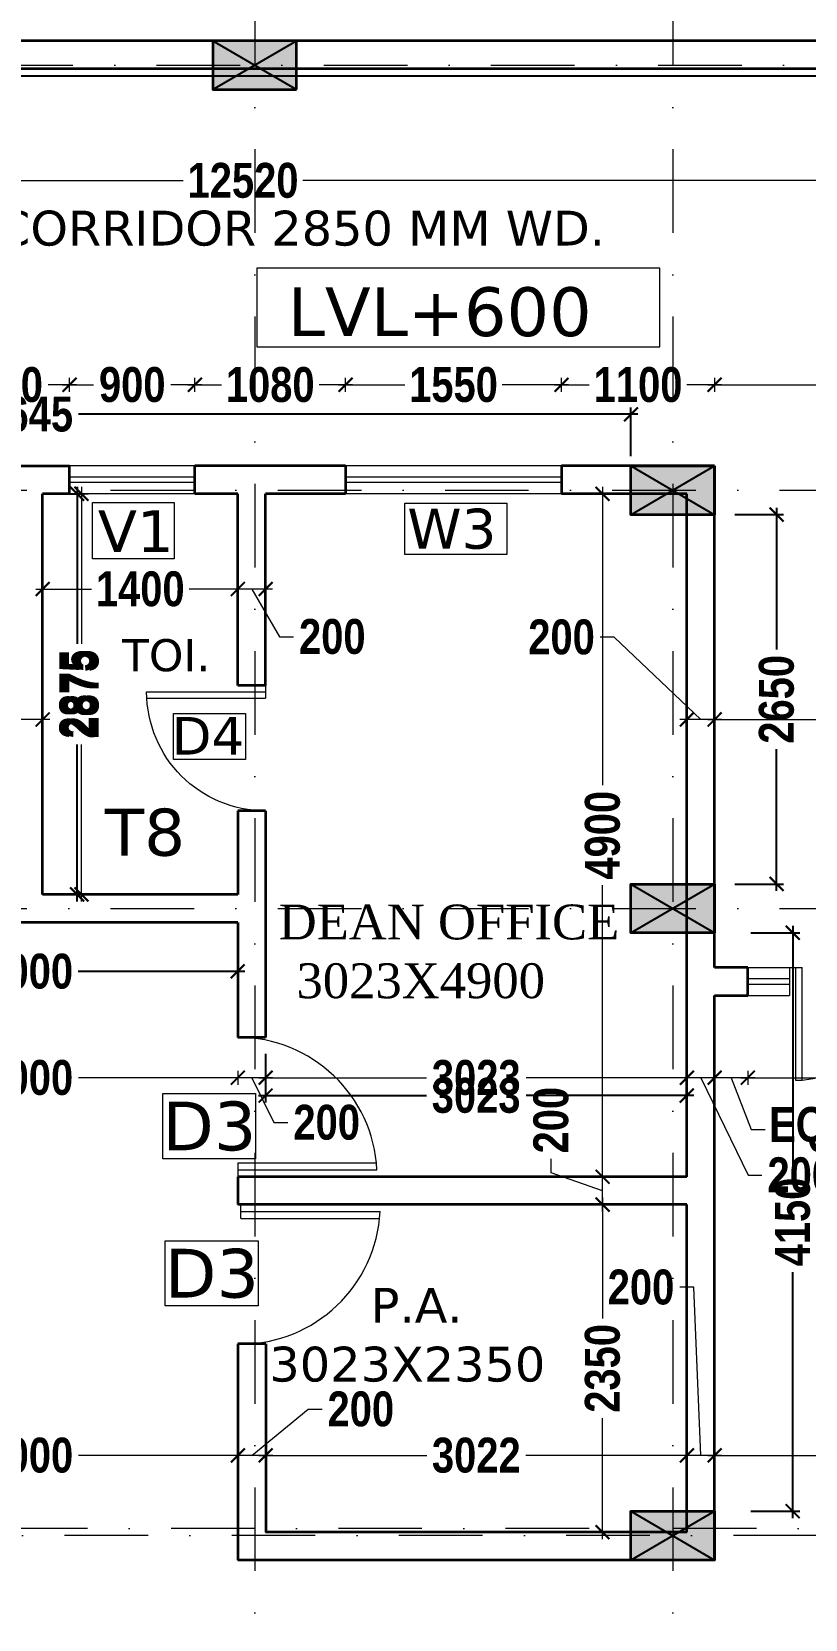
# Model space of a CAD drawing. Header units: millimetres. Extents: x -3092162 to 4513894, y -12317808 to 1849994.
# Drawn here: x -401935 to -396384, y -5877181 to -5865791 of the extents above; entities that cross this region are included whole.
import ezdxf

# ---------------------------------------------------------------- set-up
doc = ezdxf.new("R2010")
doc.units = ezdxf.units.MM
doc.header["$LTSCALE"] = 2
doc.header["$MEASUREMENT"] = 0
doc.header["$PDMODE"] = 34
doc.header["$PDSIZE"] = 500
doc.linetypes.add('DASHDOT', pattern=[1, 0.5, -0.25, 0, -0.25])
for name, color, linetype, lineweight in [('ARROW', 7, 'Continuous', 25), ('coloumn', 10, 'Continuous', 35), ('D DIM', 250, 'Continuous', 9), ('D3', 10, 'Continuous', 5), ('D4', 10, 'Continuous', 5), ('DOOR', 27, 'Continuous', 5), ('expen. jt.', 130, 'Continuous', 35), ('glass', 5, 'Continuous', 15), ('GRID', 251, 'DASHDOT', 5), ('SILL', 74, 'Continuous', 9), ('TEXT', 7, 'Continuous', 13), ('VENTI', 162, 'Continuous', 5), ('w3', 162, 'Continuous', 5), ('WAll', 250, 'Continuous', 35)]:
    doc.layers.add(name, color=color, linetype=linetype, lineweight=lineweight)
doc.styles.add('INNER DIM', font='ARIALNB.TTF', dxfattribs={"height": 250})
doc.styles.get("Standard").update_dxf_attribs({"font": 'times.ttf', "height": 500})
doc.styles.add('style2', font='verdana.ttf')
doc.dimstyles.new('external final', dxfattribs={"dimscale": 0, "dimtxt": 250, "dimasz": 100, "dimexe": 50, "dimexo": 50, "dimgap": 50, "dimtad": 0, "dimdec": 0, "dimzin": 0, "dimdsep": 46, "dimtxsty": 'INNER DIM', "dimblk": 'ARCHTICK', "dimcen": 100, "dimdle": 50, "dimclrd": 256, "dimclre": 256, "dimclrt": 256, "dimadec": 0, "dimazin": 0, "dimtfac": 1, "dimtdec": 0, "dimtix": 1, "dimtmove": 1, "dimatfit": 3, "dimfxl": 50, "dimfxlon": 1, "dimtolj": 1, "dimtzin": 0, "dimlwd": -1, "dimlwe": -1, "dimarcsym": 1})

# ---------------------------------------------------------------- blocks, each defined once
blk = doc.blocks.new('_ArchTick')
at = {"color": 0, "linetype": 'ByBlock', "const_width": 0.15}
blk.add_lwpolyline([(-0.5, -0.5), (0.5, 0.5)], dxfattribs=at)
blk = doc.blocks.new('*D371')
at = {"ltscale": 100, "transparency": 16777216}
for p, q in [((-406330, -5868536), (-402316, -5868536)), ((-406280, -5868836), (-406280, -5868486)), ((-397585, -5868536), (-401599, -5868536)), ((-397635, -5868836), (-397635, -5868486))]:
    blk.add_line(p, q, dxfattribs=at)
at = {"layer": 'Defpoints', "color": 0, "lineweight": 50, "ltscale": 100, "transparency": 16777216}
for p in [(-397635, -5868536), (-406280, -5868906), (-397635, -5868906)]:
    blk.add_point(p, dxfattribs=at)
at = {"ltscale": 100, "transparency": 16777216, "xscale": 100, "yscale": 100, "zscale": 100, "rotation": 180}
blk.add_blockref('_ArchTick', (-406280, -5868536), dxfattribs=at)
at = {"ltscale": 100, "transparency": 16777216, "xscale": 100, "yscale": 100, "zscale": 100}
blk.add_blockref('_ArchTick', (-397635, -5868536), dxfattribs=at)
at = {"lineweight": 50, "ltscale": 100, "transparency": 16777216, "insert": (-401957, -5868536), "char_height": 250, "attachment_point": 5, "style": 'INNER DIM'}
blk.add_mtext('\\A1;8645', dxfattribs=at)
blk = doc.blocks.new('*D373')
at = {"ltscale": 100, "transparency": 16777216}
for p, q in [((-403457, -5872233), (-403457, -5872583)), ((-400457, -5872233), (-400457, -5872583)), ((-403507, -5872533), (-402313, -5872533)), ((-400407, -5872533), (-401601, -5872533))]:
    blk.add_line(p, q, dxfattribs=at)
at = {"layer": 'Defpoints', "color": 0, "lineweight": 50, "ltscale": 100, "transparency": 16777216}
for p in [(-403457, -5872181), (-400457, -5872181), (-400457, -5872533)]:
    blk.add_point(p, dxfattribs=at)
at = {"ltscale": 100, "transparency": 16777216, "xscale": 100, "yscale": 100, "zscale": 100, "rotation": 180}
blk.add_blockref('_ArchTick', (-403457, -5872533), dxfattribs=at)
at = {"ltscale": 100, "transparency": 16777216, "xscale": 100, "yscale": 100, "zscale": 100}
blk.add_blockref('_ArchTick', (-400457, -5872533), dxfattribs=at)
at = {"lineweight": 50, "ltscale": 100, "transparency": 16777216, "insert": (-401957, -5872533), "char_height": 250, "attachment_point": 5, "style": 'INNER DIM'}
blk.add_mtext('\\A1;3000', dxfattribs=at)
blk = doc.blocks.new('*D374')
at = {"ltscale": 100, "transparency": 16777216}
for p, q in [((-401711, -5869106), (-401560, -5869106)), ((-401610, -5869056), (-401610, -5870183)), ((-401610, -5872031), (-401610, -5870904)), ((-401711, -5871981), (-401560, -5871981))]:
    blk.add_line(p, q, dxfattribs=at)
at = {"layer": 'Defpoints', "color": 0, "lineweight": 50, "ltscale": 100, "transparency": 16777216}
for p in [(-401761, -5869106), (-401761, -5871981), (-401610, -5871981)]:
    blk.add_point(p, dxfattribs=at)
at = {"ltscale": 100, "transparency": 16777216, "xscale": 100, "yscale": 100, "zscale": 100}
for p, rotation in [((-401610, -5869106), 90), ((-401610, -5871981), 270)]:
    blk.add_blockref('_ArchTick', p, dxfattribs=dict(at, rotation=rotation))
at = {"lineweight": 50, "ltscale": 100, "transparency": 16777216, "insert": (-401610, -5870544), "char_height": 250, "attachment_point": 5, "rotation": 90, "style": 'INNER DIM'}
blk.add_mtext('\\A1;2875', dxfattribs=at)
blk = doc.blocks.new('*D375')
at = {"ltscale": 100, "transparency": 16777216}
for p, q in [((-400257, -5873124), (-400257, -5873474)), ((-400307, -5873424), (-399103, -5873424)), ((-397184, -5873424), (-398388, -5873424)), ((-397234, -5873724), (-397234, -5873374))]:
    blk.add_line(p, q, dxfattribs=at)
at = {"layer": 'Defpoints', "color": 0, "lineweight": 50, "ltscale": 100, "transparency": 16777216}
for p in [(-400257, -5873006), (-400257, -5873424), (-397234, -5874006)]:
    blk.add_point(p, dxfattribs=at)
at = {"ltscale": 100, "transparency": 16777216, "xscale": 100, "yscale": 100, "zscale": 100, "rotation": 180}
blk.add_blockref('_ArchTick', (-400257, -5873424), dxfattribs=at)
at = {"ltscale": 100, "transparency": 16777216, "xscale": 100, "yscale": 100, "zscale": 100}
blk.add_blockref('_ArchTick', (-397234, -5873424), dxfattribs=at)
at = {"lineweight": 50, "ltscale": 100, "transparency": 16777216, "insert": (-398746, -5873424), "char_height": 250, "attachment_point": 5, "style": 'INNER DIM'}
blk.add_mtext('\\A1;3023', dxfattribs=at)
blk = doc.blocks.new('*D377')
at = {"ltscale": 100, "transparency": 16777216}
for p, q in [((-396890, -5869256), (-396540, -5869256)), ((-396590, -5869206), (-396590, -5870223)), ((-396590, -5871956), (-396590, -5870939)), ((-396890, -5871906), (-396540, -5871906))]:
    blk.add_line(p, q, dxfattribs=at)
at = {"layer": 'Defpoints', "color": 0, "lineweight": 50, "ltscale": 100, "transparency": 16777216}
for p in [(-397035, -5869256), (-397035, -5871906), (-396590, -5871906)]:
    blk.add_point(p, dxfattribs=at)
at = {"ltscale": 100, "transparency": 16777216, "xscale": 100, "yscale": 100, "zscale": 100}
for p, rotation in [((-396590, -5869256), 90), ((-396590, -5871906), 270)]:
    blk.add_blockref('_ArchTick', p, dxfattribs=dict(at, rotation=rotation))
at = {"lineweight": 50, "ltscale": 100, "transparency": 16777216, "insert": (-396590, -5870581), "char_height": 250, "attachment_point": 5, "rotation": 90, "style": 'INNER DIM'}
blk.add_mtext('\\A1;2650', dxfattribs=at)
blk = doc.blocks.new('*D378')
at = {"ltscale": 100, "transparency": 16777216}
for p, q in [((-396474, -5872206), (-396474, -5873972)), ((-396774, -5872256), (-396424, -5872256)), ((-396474, -5876456), (-396474, -5874690)), ((-396774, -5876406), (-396424, -5876406))]:
    blk.add_line(p, q, dxfattribs=at)
at = {"layer": 'Defpoints', "color": 0, "lineweight": 50, "ltscale": 100, "transparency": 16777216}
for p in [(-397035, -5872256), (-397035, -5876406), (-396474, -5876406)]:
    blk.add_point(p, dxfattribs=at)
at = {"ltscale": 100, "transparency": 16777216, "xscale": 100, "yscale": 100, "zscale": 100}
for p, rotation in [((-396474, -5872256), 90), ((-396474, -5876406), 270)]:
    blk.add_blockref('_ArchTick', p, dxfattribs=dict(at, rotation=rotation))
at = {"lineweight": 50, "ltscale": 100, "transparency": 16777216, "insert": (-396474, -5874331), "char_height": 250, "attachment_point": 5, "rotation": 90, "style": 'INNER DIM'}
blk.add_mtext('\\A1;4150', dxfattribs=at)
blk = doc.blocks.new('*D381')
at = {"layer": 'ARROW', "ltscale": 100, "transparency": 16777216}
for p, q in [((-438215, -5865906), (-438215, -5866159)), ((-394635, -5865906), (-394635, -5866159)), ((-438265, -5866109), (-416863, -5866109)), ((-394585, -5866109), (-415986, -5866109))]:
    blk.add_line(p, q, dxfattribs=at)
at = {"layer": 'Defpoints', "color": 0, "lineweight": 50, "ltscale": 100, "transparency": 16777216}
for p in [(-438215, -5865856), (-394635, -5865856), (-394635, -5866109)]:
    blk.add_point(p, dxfattribs=at)
at = {"layer": 'ARROW', "ltscale": 100, "transparency": 16777216, "xscale": 100, "yscale": 100, "zscale": 100, "rotation": 180}
blk.add_blockref('_ArchTick', (-438215, -5866109), dxfattribs=at)
at = {"layer": 'ARROW', "ltscale": 100, "transparency": 16777216, "xscale": 100, "yscale": 100, "zscale": 100}
blk.add_blockref('_ArchTick', (-394635, -5866109), dxfattribs=at)
at = {"layer": 'ARROW', "lineweight": 50, "ltscale": 100, "transparency": 16777216, "insert": (-416425, -5866109), "char_height": 250, "attachment_point": 5, "style": 'INNER DIM'}
blk.add_mtext('\\A1;43580', dxfattribs=at)

msp = doc.modelspace()

# ---------------------------------------------------------------- hatches: boundary and pattern name
at = {"layer": 'coloumn', "ltscale": 100}
for points in [[(-400034.7, -5866206.2), (-400034.7, -5865856.2), (-400634.7, -5865856.2), (-400634.7, -5866206.2)], [(-397034.7, -5868906.2), (-397034.7, -5869256.2), (-397634.7, -5869256.2), (-397634.7, -5868906.2)], [(-397034.7, -5871906.2), (-397034.7, -5872256.2), (-397634.7, -5872256.2), (-397634.7, -5871906.2)], [(-397034.7, -5876406.2), (-397034.7, -5876756.2), (-397634.7, -5876756.2), (-397634.7, -5876406.2)]]:
    msp.add_hatch(color=256, dxfattribs=at).paths.add_polyline_path(points)

# ---------------------------------------------------------------- linework, layer by layer
at = {"layer": 'coloumn', "lineweight": 25, "ltscale": 100}
for p, q in [((-400634.7, -5865856.2), (-400034.7, -5866206.2)), ((-400634.7, -5866206.2), (-400034.7, -5865856.2)), ((-397634.7, -5869256.2), (-397034.7, -5868906.2)), ((-397634.7, -5868906.2), (-397034.7, -5869256.2)), ((-397634.7, -5872256.2), (-397034.7, -5871906.2)), ((-397634.7, -5871906.2), (-397034.7, -5872256.2)), ((-397634.7, -5876756.2), (-397034.7, -5876406.2)), ((-397634.7, -5876406.2), (-397034.7, -5876756.2))]:
    msp.add_line(p, q, dxfattribs=at)
at = {"layer": 'coloumn', "ltscale": 100}
for points in [[(-400034.7, -5866206.2), (-400034.7, -5865856.2), (-400634.7, -5865856.2), (-400634.7, -5866206.2)], [(-397034.7, -5868906.2), (-397034.7, -5869256.2), (-397634.7, -5869256.2), (-397634.7, -5868906.2)], [(-397034.7, -5871906.2), (-397034.7, -5872256.2), (-397634.7, -5872256.2), (-397634.7, -5871906.2)], [(-397034.7, -5876406.2), (-397034.7, -5876756.2), (-397634.7, -5876756.2), (-397634.7, -5876406.2)]]:
    msp.add_lwpolyline(points, close=True, dxfattribs=at)
at = {"layer": 'D DIM', "ltscale": 100}
for p, q in [((-406728.9, -5866858.8), (-400848.8, -5866858.8)), ((-394108.9, -5866858.8), (-399989, -5866858.8)), ((-401613.9, -5868324), (-401817.9, -5868324)), ((-401713.9, -5868324), (-401491.3, -5868324)), ((-401663.9, -5868374), (-401663.9, -5868274)), ((-401663.9, -5868374), (-401663.9, -5868274)), ((-400713.9, -5868324), (-400936.5, -5868324)), ((-400813.9, -5868324), (-400573.9, -5868324)), ((-400763.9, -5868374), (-400763.9, -5868274)), ((-400763.9, -5868374), (-400763.9, -5868274)), ((-399633.4, -5868324), (-399873.4, -5868324)), ((-399733.4, -5868324), (-399258.6, -5868324)), ((-399683.4, -5868374), (-399683.4, -5868274)), ((-399683.4, -5868374), (-399683.4, -5868274)), ((-398083.4, -5868324), (-398558.2, -5868324)), ((-398183.4, -5868324), (-397933.9, -5868324)), ((-398133.4, -5868374), (-398133.4, -5868274)), ((-398133.4, -5868374), (-398133.4, -5868274)), ((-396983.9, -5868324), (-397233.4, -5868324)), ((-397083.9, -5868324), (-395957, -5868324)), ((-397033.9, -5868374), (-397033.9, -5868274)), ((-397033.9, -5868374), (-397033.9, -5868274)), ((-401628.9, -5869106.2), (-401528.9, -5869106.2)), ((-401578.9, -5869056.2), (-401578.9, -5870183.1)), ((-397838.5, -5869056.2), (-397838.5, -5871197.3)), ((-397838.5, -5869106.2), (-397788.5, -5869106.2)), ((-401906.4, -5869789.5), (-401506.6, -5869789.5)), ((-401856.4, -5869839.5), (-401856.4, -5869739.5)), ((-400406.4, -5869789.5), (-400806.2, -5869789.5)), ((-400206.4, -5869789.5), (-400506.4, -5869789.5)), ((-400456.4, -5869839.5), (-400456.4, -5869739.5)), ((-400456.4, -5869839.5), (-400456.4, -5869739.5)), ((-400356.4, -5869789.5), (-400156.5, -5870131.5)), ((-400256.4, -5869839.5), (-400256.4, -5869739.5)), ((-400156.5, -5870131.5), (-400056.5, -5870131.5)), ((-397754.7, -5870134.7), (-397854.7, -5870134.7)), ((-397133.9, -5870725.3), (-397754.7, -5870134.7)), ((-401806.4, -5870725.3), (-402106.4, -5870725.3)), ((-401856.4, -5870675.3), (-401856.4, -5870775.3)), ((-396983.9, -5870725.3), (-397283.9, -5870725.3)), ((-397233.9, -5870775.3), (-397233.9, -5870675.3)), ((-397083.9, -5870725.3), (-395957, -5870725.3)), ((-397033.9, -5870775.3), (-397033.9, -5870675.3)), ((-397033.9, -5870775.3), (-397033.9, -5870675.3)), ((-401578.9, -5872031.2), (-401578.9, -5870904.3)), ((-401628.9, -5871981.2), (-401528.9, -5871981.2)), ((-397838.5, -5874056.2), (-397838.5, -5871915.1)), ((-400456.4, -5873245.8), (-400456.4, -5873345.8)), ((-400456.4, -5873245.8), (-400456.4, -5873345.8)), ((-400256.4, -5873245.8), (-400256.4, -5873345.8)), ((-400256.4, -5873245.8), (-400256.4, -5873345.8)), ((-397233.9, -5873245.8), (-397233.9, -5873345.8)), ((-397233.9, -5873245.8), (-397233.9, -5873345.8)), ((-397033.9, -5873245.8), (-397033.9, -5873345.8)), ((-397033.9, -5873245.8), (-397033.9, -5873345.8)), ((-396796.4, -5873245.8), (-396796.4, -5873345.8)), ((-396796.4, -5873245.8), (-396796.4, -5873345.8)), ((-400406.4, -5873295.8), (-401600.2, -5873295.8)), ((-400206.4, -5873295.8), (-400506.4, -5873295.8)), ((-400356.4, -5873295.8), (-400196.9, -5873617)), ((-400306.4, -5873295.8), (-399102.3, -5873295.8)), ((-397183.9, -5873295.8), (-398388, -5873295.8)), ((-396983.9, -5873295.8), (-397283.9, -5873295.8)), ((-397133.9, -5873295.8), (-396794.8, -5873993.8)), ((-396746.4, -5873295.8), (-397083.9, -5873295.8)), ((-396915.2, -5873295.8), (-396772.8, -5873666.7)), ((-396846.4, -5873295.8), (-395954.4, -5873295.8)), ((-400196.9, -5873617), (-400096.9, -5873617)), ((-396772.8, -5873666.7), (-396672.8, -5873666.7)), ((-398208.6, -5873978.7), (-398208.6, -5873878.7)), ((-397838.5, -5874106.2), (-398208.6, -5873978.7)), ((-397838.5, -5874006.2), (-397888.5, -5874006.2)), ((-397838.5, -5874006.2), (-397888.5, -5874006.2)), ((-397838.5, -5874256.2), (-397838.5, -5873956.2)), ((-396794.8, -5873993.8), (-396694.8, -5873993.8)), ((-397838.5, -5874156.2), (-397838.5, -5875023.2)), ((-397838.5, -5874206.2), (-397888.5, -5874206.2)), ((-397838.5, -5874206.2), (-397888.5, -5874206.2)), ((-397184.3, -5874799), (-397284.3, -5874799)), ((-397133.9, -5876005.5), (-397184.3, -5874799)), ((-400355.9, -5876005.5), (-399951.8, -5875673.7)), ((-399951.8, -5875673.7), (-399851.8, -5875673.7)), ((-397838.5, -5876606.2), (-397838.5, -5875739.2)), ((-400455.9, -5876055.5), (-400455.9, -5875955.5)), ((-400455.9, -5876055.5), (-400455.9, -5875955.5)), ((-400255.9, -5876055.5), (-400255.9, -5875955.5)), ((-400255.9, -5876055.5), (-400255.9, -5875955.5)), ((-397233.9, -5876055.5), (-397233.9, -5875955.5)), ((-397233.9, -5876055.5), (-397233.9, -5875955.5)), ((-397033.9, -5876055.5), (-397033.9, -5875955.5)), ((-397033.9, -5876055.5), (-397033.9, -5875955.5)), ((-400405.9, -5876005.5), (-401600, -5876005.5)), ((-400205.9, -5876005.5), (-400505.9, -5876005.5)), ((-400305.9, -5876005.5), (-399100.9, -5876005.5)), ((-397183.9, -5876005.5), (-398388.9, -5876005.5)), ((-396983.9, -5876005.5), (-397283.9, -5876005.5)), ((-397083.9, -5876005.5), (-395957, -5876005.5)), ((-397838.5, -5876556.2), (-397888.5, -5876556.2))]:
    msp.add_line(p, q, dxfattribs=at)
at = {"layer": 'D3'}
for p, q in [((-400995.2, -5873410.2), (-400329.3, -5873410.2)), ((-400995.2, -5873876.7), (-400995.2, -5873410.2)), ((-400329.3, -5873410.2), (-400329.3, -5873876.7)), ((-400329.3, -5873876.7), (-400995.2, -5873876.7)), ((-400976.5, -5874466.8), (-400310.5, -5874466.8)), ((-400976.5, -5874933.3), (-400976.5, -5874466.8)), ((-400310.5, -5874466.8), (-400310.5, -5874933.3)), ((-400310.5, -5874933.3), (-400976.5, -5874933.3))]:
    msp.add_line(p, q, dxfattribs=at)
at = {"layer": 'D4'}
for p, q in [((-400917.6, -5870682.9), (-400402.1, -5870682.9)), ((-400917.6, -5871012.5), (-400917.6, -5870682.9)), ((-400402.1, -5870682.9), (-400402.1, -5871012.5)), ((-400402.1, -5871012.5), (-400917.6, -5871012.5))]:
    msp.add_line(p, q, dxfattribs=at)
at = {"layer": 'DOOR', "ltscale": 200}
for p, q in [((-400256.8, -5870482.6), (-400256.8, -5870572.4)), ((-401110.5, -5870527.5), (-400256.8, -5870527.5)), ((-401109.3, -5870572.4), (-400256.8, -5870572.4))]:
    msp.add_line(p, q, dxfattribs=at)
at = {"layer": 'DOOR', "color": 252, "ltscale": 200}
for p, q in [((-396496.8, -5872506.2), (-396406.8, -5872506.2)), ((-396451.8, -5873316.2), (-396451.8, -5872506.2)), ((-396406.8, -5873316.2), (-396406.8, -5872506.2)), ((-396406.8, -5873316.2), (-396451.8, -5873316.2))]:
    msp.add_line(p, q, dxfattribs=at)
at = {"layer": 'DOOR', "ltscale": 100}
for p, q in [((-400456.8, -5873906.2), (-399461.8, -5873906.2)), ((-400456.8, -5873906.2), (-400456.8, -5874006.2)), ((-400456.8, -5873956.2), (-399458.1, -5873956.2)), ((-400434.3, -5874306.2), (-400434.3, -5874206.2)), ((-400434.3, -5874256.2), (-399435.6, -5874256.2)), ((-400434.3, -5874306.2), (-399439.3, -5874306.2))]:
    msp.add_line(p, q, dxfattribs=at)
for centre, start, end in [((-400456.8, -5874006.2), 2.86598, 90), ((-400434.3, -5874206.2), 270, 357.13402)]:
    msp.add_arc(centre, 1000, start, end, dxfattribs=at)
at = {"layer": 'DOOR', "color": 252, "ltscale": 200, "extrusion": (0, 0, -1)}
msp.add_ellipse((-396499.5, -5872419.6), major_axis=(331.6, 838.1), ratio=1, start_param=1.2893849, end_param=2.6618696, dxfattribs=at)
at = {"layer": 'expen. jt.', "ltscale": 100}
msp.add_line((-393959.3, -5865856.2), (-438889.3, -5865856.2), dxfattribs=at)
at = {"layer": 'glass', "ltscale": 100}
for p, q in [((-400764.3, -5868986.2), (-401664.3, -5868986.2)), ((-400764.3, -5869026.2), (-401664.3, -5869026.2)), ((-398133.8, -5868986.2), (-399683.8, -5868986.2)), ((-398133.8, -5869026.2), (-399683.8, -5869026.2)), ((-396496.8, -5872586.2), (-396796.8, -5872586.2)), ((-396496.8, -5872626.2), (-396796.8, -5872626.2))]:
    msp.add_line(p, q, dxfattribs=at)
at = {"layer": 'GRID', "color": 5, "ltscale": 600}
for p, q in [((-400334.3, -5807829.3), (-400334.3, -5892623.2)), ((-397334.7, -5807829.3), (-397334.7, -5892623.2))]:
    msp.add_line(p, q, dxfattribs=at)
at = {"layer": 'GRID', "color": 6, "ltscale": 600}
for p, q in [((-461044.5, -5866031.2), (-366465.1, -5866031.2)), ((-460174.2, -5869081.2), (-367334.7, -5869081.2)), ((-460174.2, -5872081.2), (-367334.7, -5872081.2)), ((-367932.2, -5876530.5), (-458429, -5876530.5)), ((-365097.3, -5876581.2), (-461068.5, -5876581.2))]:
    msp.add_line(p, q, dxfattribs=at)
at = {"layer": 'SILL', "ltscale": 100}
for p, q in [((-400764.3, -5868906.2), (-401664.3, -5868906.2)), ((-398133.8, -5868906.2), (-399683.8, -5868906.2)), ((-400764.3, -5869106.2), (-401664.3, -5869106.2)), ((-398133.8, -5869106.2), (-399683.8, -5869106.2)), ((-396796.8, -5872506.2), (-396496.8, -5872506.2)), ((-396496.8, -5872506.2), (-396496.8, -5872706.2)), ((-396796.8, -5872706.2), (-396496.8, -5872706.2))]:
    msp.add_line(p, q, dxfattribs=at)
at = {"layer": 'SILL', "ltscale": 200, "extrusion": (0, 0, -1)}
msp.add_ellipse((-400256.8, -5870527.5), major_axis=(-603.6, 603.6), ratio=1, start_param=3.9269908, end_param=5.4977871, dxfattribs=at)
at = {"layer": 'TEXT', "ltscale": 0.1}
for p, q in [((-397428.4, -5867487.7), (-400320.7, -5867487.7)), ((-400320.7, -5867487.7), (-400320.7, -5868052.7)), ((-397428.4, -5868052.7), (-397428.4, -5867487.7)), ((-400320.7, -5868052.7), (-397428.4, -5868052.7))]:
    msp.add_line(p, q, dxfattribs=at)
at = {"layer": 'VENTI'}
for p, q in [((-401500.1, -5869169.8), (-400913, -5869169.8)), ((-401500.1, -5869572.3), (-401500.1, -5869169.8)), ((-400913, -5869169.8), (-400913, -5869572.3)), ((-400913, -5869572.3), (-401500.1, -5869572.3))]:
    msp.add_line(p, q, dxfattribs=at)
at = {"layer": 'VENTI', "ltscale": 100}
for p, q in [((-399257.1, -5869173.2), (-398525.6, -5869173.2)), ((-399257.1, -5869542.5), (-399257.1, -5869173.2)), ((-398525.6, -5869173.2), (-398525.6, -5869542.5)), ((-398525.6, -5869542.5), (-399257.1, -5869542.5))]:
    msp.add_line(p, q, dxfattribs=at)
at = {"layer": 'WAll', "ltscale": 100}
for p, q in [((-393959.3, -5865856.2), (-406879.3, -5865856.2)), ((-394159.3, -5866056.2), (-406679.3, -5866056.2)), ((-402249.3, -5868906.2), (-401664.3, -5868906.2)), ((-401664.3, -5869106.2), (-401664.3, -5868906.2)), ((-399683.8, -5868906.2), (-400764.3, -5868906.2)), ((-400764.3, -5869106.2), (-400764.3, -5868906.2)), ((-399683.8, -5868906.2), (-399683.8, -5869106.2)), ((-397034.3, -5868906.2), (-398133.8, -5868906.2)), ((-398133.8, -5868906.2), (-398133.8, -5869106.2)), ((-397034.3, -5872506.2), (-397034.3, -5868906.2)), ((-401664.3, -5869106.2), (-401856.8, -5869106.2)), ((-401856.8, -5871981.2), (-401856.8, -5869106.2)), ((-400456.8, -5869106.2), (-400764.3, -5869106.2)), ((-400456.8, -5870481.2), (-400456.8, -5869106.2)), ((-399683.8, -5869106.2), (-400256.8, -5869106.2)), ((-400256.8, -5870481.2), (-400256.8, -5869106.2)), ((-397234.3, -5869106.2), (-398133.8, -5869106.2)), ((-397234.3, -5874006.2), (-397234.3, -5869106.2)), ((-400256.8, -5870481.2), (-400456.8, -5870481.2)), ((-400256.8, -5871381.2), (-400456.8, -5871381.2)), ((-400456.8, -5871381.2), (-400456.8, -5871981.2)), ((-400256.8, -5871381.2), (-400256.8, -5873006.2)), ((-400456.8, -5871981.2), (-401856.8, -5871981.2)), ((-400456.8, -5872181.2), (-403456.8, -5872181.2)), ((-400456.8, -5872181.2), (-400456.8, -5873006.2)), ((-400456.8, -5872181.2), (-400456.8, -5873006.2)), ((-396796.8, -5872506.2), (-397034.3, -5872506.2)), ((-396796.8, -5872706.2), (-396796.8, -5872506.2)), ((-397034.3, -5876756.2), (-397034.3, -5872706.2)), ((-397034.3, -5872706.2), (-396796.8, -5872706.2)), ((-400256.8, -5873006.2), (-400456.8, -5873006.2)), ((-397234.3, -5874006.2), (-400456.8, -5874006.2)), ((-400456.8, -5874006.2), (-400456.8, -5874206.2)), ((-397234.3, -5874206.2), (-400456.8, -5874206.2)), ((-397234.3, -5876556.2), (-397234.3, -5874206.2)), ((-400256.3, -5875206.2), (-400456.3, -5875206.2)), ((-400456.3, -5875206.2), (-400456.3, -5876756.2)), ((-400256.3, -5875206.2), (-400256.3, -5876556.2)), ((-397234.3, -5876556.2), (-400256.8, -5876556.2)), ((-397034.3, -5876756.2), (-400456.3, -5876756.2))]:
    msp.add_line(p, q, dxfattribs=at)

# ---------------------------------------------------------------- block references
at = {"layer": 'D DIM', "ltscale": 100, "xscale": 100, "yscale": 100, "zscale": 100}
for p, rotation in [((-401663.9, -5868324), 180), ((-400763.9, -5868324), 180), ((-399683.4, -5868324), 180), ((-398133.4, -5868324), 180), ((-397033.9, -5868324), 180), ((-401578.9, -5869106.2), 90), ((-397838.5, -5869106.2), 90), ((-401856.4, -5869789.5), 180), ((-400456.4, -5869789.5), 180), ((-397233.9, -5870725.3), 180), ((-397033.9, -5870725.3), 180), ((-401578.9, -5871981.2), 270), ((-400456.4, -5873295.8), 180), ((-400256.4, -5873295.8), 180), ((-397233.9, -5873295.8), 180), ((-397033.9, -5873295.8), 180), ((-396796.4, -5873295.8), 180), ((-397838.5, -5874006.2), 270), ((-397838.5, -5874006.2), 90), ((-397838.5, -5874206.2), 270), ((-397838.5, -5874206.2), 90), ((-400455.9, -5876005.5), 180), ((-400255.9, -5876005.5), 180), ((-397233.9, -5876005.5), 180), ((-397033.9, -5876005.5), 180), ((-397838.5, -5876556.2), 270)]:
    msp.add_blockref('_ArchTick', p, dxfattribs=dict(at, rotation=rotation))
for p in [(-401663.9, -5868324), (-400763.9, -5868324), (-399683.4, -5868324), (-398133.4, -5868324), (-397033.9, -5868324), (-400456.4, -5869789.5), (-400256.4, -5869789.5), (-401856.4, -5870725.3), (-397033.9, -5870725.3), (-400456.4, -5873295.8), (-400256.4, -5873295.8), (-397233.9, -5873295.8), (-397033.9, -5873295.8), (-396796.4, -5873295.8), (-400455.9, -5876005.5), (-400255.9, -5876005.5), (-397233.9, -5876005.5), (-397033.9, -5876005.5)]:
    msp.add_blockref('_ArchTick', p, dxfattribs=at)

# ---------------------------------------------------------------- texts
at = {"layer": 'D DIM', "ltscale": 100, "char_height": 250, "attachment_point": 5, "style": 'INNER DIM'}
for s, insert in [('\\A1;12520', (-400418.9, -5866858.8)), ('\\A1;860', (-402093.9, -5868324)), ('\\A1;900', (-401213.9, -5868324)), ('\\A1;1080', (-400223.7, -5868324)), ('\\A1;1550', (-398908.4, -5868324)), ('\\A1;1100', (-397583.7, -5868324)), ('\\A1;1400', (-401156.4, -5869789.5)), ('\\A1;200', (-399778.2, -5870131.5)), ('\\A1;200', (-398133, -5870134.7)), ('\\A1;3000', (-401956.4, -5873295.8)), ('\\A1;3023', (-398745.2, -5873295.8)), ('\\A1;200', (-399818.5, -5873617)), ('\\A1;EQ.', (-396396.4, -5873666.7)), ('\\A1;200', (-396416.4, -5873993.8)), ('\\A1;200', (-397562.7, -5874799)), ('\\A1;200', (-399573.5, -5875673.7)), ('\\A1;3000', (-401956.2, -5876005.5)), ('\\A1;3022', (-398744.9, -5876005.5))]:
    msp.add_mtext(s, dxfattribs=dict(at, insert=insert))
at = {"layer": 'D DIM', "ltscale": 100, "char_height": 250, "attachment_point": 5, "rotation": 90, "style": 'INNER DIM'}
for s, insert in [('\\A1;2875', (-401578.9, -5870543.7)), ('\\A1;4900', (-397838.5, -5871556.2)), ('\\A1;200', (-398208.6, -5873600.4)), ('\\A1;2350', (-397838.5, -5875381.2))]:
    msp.add_mtext(s, dxfattribs=dict(at, insert=insert))
at = {"layer": 'D3', "style": 'style2'}
for p in [(-400998.2, -5873816.7), (-400979.4, -5874873.3)]:
    msp.add_text('D3', height=350, dxfattribs=at).set_placement(p)
at = {"layer": 'D4', "style": 'style2'}
msp.add_text('D4', height=270, dxfattribs=at).set_placement((-400930.6, -5870977.5))
at = {"layer": 'TEXT', "style": 'style2'}
for s, height, p in [('CORRIDOR 2850 MM WD.', 250, (-402184.3, -5867325)), ('LVL+600', 350, (-400098.9, -5867974.6)), ('TOI.', 230, (-401287.3, -5870379)), ('T8', 337.5, (-401411.5, -5871702.8)), ('P.A.', 250, (-399502.8, -5875053.5)), ('3023X2350', 250, (-400229.9, -5875475.4))]:
    msp.add_text(s, height=height, dxfattribs=at).set_placement(p)
at = {"layer": 'TEXT', "lineweight": 50}
for s, p in [('DEAN OFFICE', (-400163, -5872303.2)), (' 3023X4900', (-400129.4, -5872725.1))]:
    msp.add_text(s, height=250, dxfattribs=at).set_placement(p)
at = {"layer": 'VENTI', "style": 'style2'}
msp.add_text('V1', height=300, dxfattribs=at).set_placement((-401461, -5869523.8))
at = {"layer": 'w3', "lineweight": 50, "style": 'style2'}
msp.add_text('W3', height=287, dxfattribs=at).set_placement((-399240.1, -5869500.2))

# ---------------------------------------------------------------- dimensions: what is measured, and where the dimension line sits
at = {"color": 3, "lineweight": 50, "ltscale": 100}
for base, p1, p2, picture, middle in [((-397634.7, -5868536.5), (-406279.7, -5868906.2), (-397634.7, -5868906.2), '*D371', (-401957.2, -5868536.5)), ((-400456.8, -5872532.8), (-403456.8, -5872181.2), (-400456.8, -5872181.2), '*D373', (-401956.8, -5872532.8)), ((-400256.8228548, -5873423.8683399), (-397234.3228548, -5874006.1985608), (-400256.8228548, -5873006.1985608), '*D375', (-398745.5728548, -5873423.8683399))]:
    dim = msp.add_linear_dim(base=base, p1=p1, p2=p2, dimstyle='external final', override={"dimscale": 1, "dimfxl": 300}, dxfattribs=at)
    dim.commit()
    dim.dimension.update_dxf_attribs({"geometry": picture, "text_midpoint": middle})
for base, p1, p2, picture, middle in [((-401610.1, -5871981.2), (-401760.6, -5869106.2), (-401760.6, -5871981.2), '*D374', (-401610.1, -5870543.7)), ((-396589.7, -5871906.2), (-397034.7, -5869256.2), (-397034.7, -5871906.2), '*D377', (-396589.7, -5870581.2)), ((-396473.6, -5876406.2), (-397034.7, -5872256.2), (-397034.7, -5876406.2), '*D378', (-396473.6, -5874331.2))]:
    dim = msp.add_linear_dim(base=base, p1=p1, p2=p2, angle=90, dimstyle='external final', override={"dimscale": 1, "dimfxl": 300}, dxfattribs=at)
    dim.commit()
    dim.dimension.update_dxf_attribs({"geometry": picture, "text_midpoint": middle})
at = {"layer": 'ARROW', "color": 3, "lineweight": 50, "ltscale": 100}
dim = msp.add_linear_dim(base=(-394634.7, -5866108.6), p1=(-438214.7, -5865856.2), p2=(-394634.7, -5865856.2), dimstyle='external final', override={"dimscale": 1, "dimfxl": 300}, dxfattribs=at)
dim.commit()
dim.dimension.update_dxf_attribs({"geometry": '*D381', "text_midpoint": (-416424.7, -5866108.6)})

doc.saveas('drawing.dxf')
